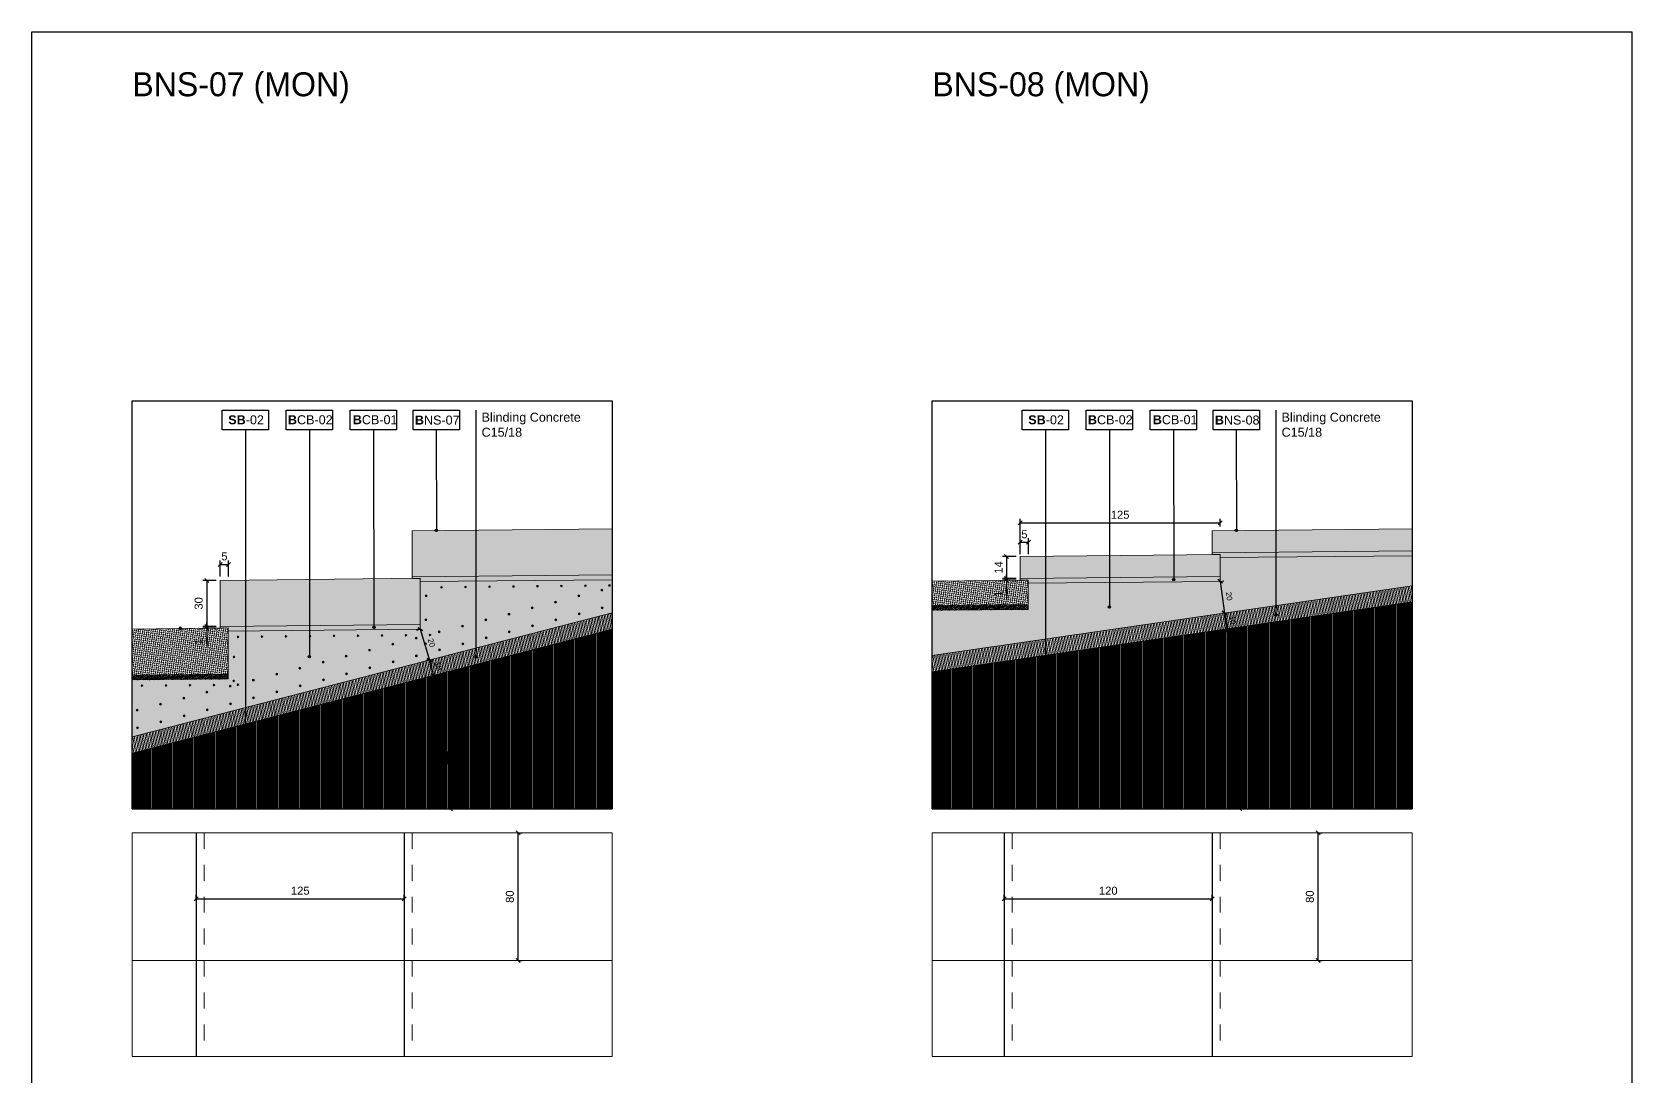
# Model space of a CAD drawing. Header units: metres. Extents: x -325 to 301, y -147 to 149.
# Drawn here: x 240.92 to 250.92, y 96.93 to 103.46 of the extents above; entities that cross this region are included whole.
import ezdxf

# ---------------------------------------------------------------- set-up
doc = ezdxf.new("R2010")
doc.units = ezdxf.units.M
doc.linetypes.add('HIDDEN', pattern=[0.375, 0.25, -0.125])
doc.layers.get('Defpoints').update_dxf_attribs({"lineweight": 13})
doc.layers.add('-aux', color=50, linetype='Continuous', plot=False)
doc.layers.add('02-L-AUX', color=2, linetype='Continuous', plot=False)
doc.layers.add('0-TX-1_25', color=7, linetype='Continuous', true_color=0x3f4f7f)
doc.layers.add('EIT_3 TR sorra', color=7, linetype='Continuous', true_color=0xd8ceb0)
for name, color, linetype, lineweight, true_color in [('02-L-Joints-Paviment_07_Natural Stone', 7, 'Continuous', 5, 0x998833), ('03-TR-Paviment_08_Natural Stone Bleachers', 7, 'Continuous', 5, 0xafad9d), ('3-TR tot_u', 7, 'Continuous', 5, 0x787878)]:
    doc.layers.add(name, color=color, linetype=linetype, lineweight=lineweight, true_color=true_color)
for name, color, linetype in [('02-L-Stair-Terraces', 6, 'Continuous'), ('A-KEYPLAN_HATCH', 7, 'Continuous'), ('A_TEXT_2', 7, 'Continuous'), ('EIT_0 Llegenda', 7, 'Continuous')]:
    doc.layers.add(name, color=color, linetype=linetype)
for name, color, linetype, lineweight in [('1-CM', 7, 'Continuous', 0), ('2-L-Projecció', 252, 'Continuous', 0), ('2-L-secció', 1, 'Continuous', 0), ('2-metall', 5, 'Continuous', 0), ('3-TR Formigó', 252, 'Continuous', 0), ('3-TR Seleccionat', 44, 'Continuous', 0)]:
    doc.layers.add(name, color=color, linetype=linetype, lineweight=lineweight)
doc.styles.get("Standard").update_dxf_attribs({"font": 'arial.ttf'})
doc.styles.add('x-llegenda materials$0$ENGRAVERS', font='TT0586M.TTF')
doc.dimstyles.new('ISO-25', dxfattribs={"dimtxt": 0.1, "dimasz": 0.1, "dimexe": 0.1, "dimexo": 0.1, "dimgap": 0.1, "dimtad": 1, "dimdec": 0, "dimlfac": 100, "dimzin": 9, "dimtxsty": 'Standard', "dimblk": 'OBLIQUE', "dimcen": 0.1, "dimadec": 0, "dimazin": 0, "dimtfac": 1, "dimtdec": 0, "dimtmove": 0, "dimatfit": 3, "dimldrblk": 'OBLIQUE', "dimfxl": 1, "dimarcsym": 0})

# ---------------------------------------------------------------- blocks, each defined once
blk = doc.blocks.new('hatch keyplan 2')
at = {"layer": 'A-KEYPLAN_HATCH'}
blk.add_lwpolyline([(0, 0.00548), (0.01287, 0.00548), (0.01287, 0), (0, 0)], close=True, dxfattribs=at)
blk = doc.blocks.new('hatch keyplan')
at = {"layer": 'A-KEYPLAN_HATCH'}
blk.add_blockref('hatch keyplan 2', (1.43058, 0.85215), dxfattribs=at)
blk = doc.blocks.new('SB-02')
at = {"layer": 'A-KEYPLAN_HATCH'}
blk.add_blockref('hatch keyplan', (-1.43058, -0.85215), dxfattribs=at)
at = {"layer": 'A_TEXT_2', "insert": (-0.0008, 0.00408), "char_height": 0.0025, "attachment_point": 1}
blk.add_mtext_dynamic_manual_height_columns('\\pi0.00249;{\\fArial|b1|i0|c0|p34;SB}-02', width=0.0145619, gutter_width=0.015, heights=[0], dxfattribs=at)
blk = doc.blocks.new('B-CB01')
at = {"layer": 'A-KEYPLAN_HATCH'}
blk.add_blockref('hatch keyplan', (-1.43058, -0.85215), dxfattribs=at)
at = {"layer": 'A_TEXT_2', "insert": (-0.0008, 0.00411), "char_height": 0.0025, "attachment_point": 1}
blk.add_mtext_dynamic_manual_height_columns('\\pi0.00152;{\\fArial|b1|i0|c0|p34;B}CB-01', width=0.0145619, gutter_width=0.015, heights=[0], dxfattribs=at)
blk = doc.blocks.new('B-CB02')
at = {"layer": 'A-KEYPLAN_HATCH'}
blk.add_blockref('hatch keyplan', (-1.43058, -0.85215), dxfattribs=at)
at = {"layer": 'A_TEXT_2', "insert": (-0.0008, 0.00409), "char_height": 0.0025, "attachment_point": 1}
blk.add_mtext_dynamic_manual_height_columns('\\pi0.00129;{\\fArial|b1|i0|c0|p34;B}CB-02', width=0.0145619, gutter_width=0.015, heights=[0], dxfattribs=at)
blk = doc.blocks.new('_Oblique')
at = {"color": 0, "lineweight": -2}
blk.add_line((-0.5, -0.5), (0.5, 0.5), dxfattribs=at)
blk = doc.blocks.new('*D879')
at = {"layer": '0-TX-1_25', "color": 0, "lineweight": -2, "transparency": 16777216}
for p, q in [((241.949, 98.038), (241.949, 98.063)), ((241.949, 98.038), (243.249, 98.038)), ((243.249, 98.038), (243.249, 98.063))]:
    blk.add_line(p, q, dxfattribs=at)
at = {"layer": 'Defpoints', "color": 0, "transparency": 16777216}
for p in [(241.949, 98.038), (243.249, 98.038), (243.249, 98.038)]:
    blk.add_point(p, dxfattribs=at)
at = {"layer": '0-TX-1_25', "color": 0, "lineweight": -2, "transparency": 16777216, "xscale": 0.025, "yscale": 0.025, "zscale": 0.025, "rotation": 180}
blk.add_blockref('_Oblique', (241.949, 98.038), dxfattribs=at)
at = {"layer": '0-TX-1_25', "color": 0, "lineweight": -2, "transparency": 16777216, "xscale": 0.025, "yscale": 0.025, "zscale": 0.025}
blk.add_blockref('_Oblique', (243.249, 98.038), dxfattribs=at)
at = {"layer": '0-TX-1_25', "color": 0, "transparency": 16777216, "insert": (242.599, 98.089), "char_height": 0.05, "attachment_point": 5}
blk.add_mtext('125', dxfattribs=at)
blk = doc.blocks.new('*D880')
at = {"layer": '0-TX-1_25', "color": 0, "lineweight": -2, "transparency": 16777216}
for p, q in [((243.96, 98.452), (243.985, 98.452)), ((243.96, 97.652), (243.96, 98.452)), ((243.96, 97.652), (243.985, 97.652))]:
    blk.add_line(p, q, dxfattribs=at)
at = {"layer": 'Defpoints', "color": 0, "transparency": 16777216}
for p in [(243.96, 98.452), (243.96, 98.452), (243.96, 97.652)]:
    blk.add_point(p, dxfattribs=at)
at = {"layer": '0-TX-1_25', "color": 0, "lineweight": -2, "transparency": 16777216, "xscale": 0.025, "yscale": 0.025, "zscale": 0.025}
for p, rotation in [((243.96, 98.452), 90), ((243.96, 97.652), 270)]:
    blk.add_blockref('_Oblique', p, dxfattribs=dict(at, rotation=rotation))
at = {"layer": '0-TX-1_25', "color": 0, "transparency": 16777216, "insert": (243.909, 98.052), "char_height": 0.05, "attachment_point": 5, "rotation": 90}
blk.add_mtext('80', dxfattribs=at)
blk = doc.blocks.new('*D891')
at = {"layer": '0-TX-1_25', "color": 0, "lineweight": -2, "transparency": 16777216}
for p, q in [((242.099, 100.054), (242.099, 100.154)), ((242.099, 100.129), (242.151, 100.129)), ((242.151, 100.054), (242.151, 100.154))]:
    blk.add_line(p, q, dxfattribs=at)
at = {"layer": 'Defpoints', "color": 0, "transparency": 16777216}
for p in [(242.151, 100.129), (242.099, 100.029), (242.151, 100.029)]:
    blk.add_point(p, dxfattribs=at)
at = {"layer": '0-TX-1_25', "color": 0, "lineweight": -2, "transparency": 16777216, "xscale": 0.025, "yscale": 0.025, "zscale": 0.025, "rotation": 180}
blk.add_blockref('_Oblique', (242.099, 100.129), dxfattribs=at)
at = {"layer": '0-TX-1_25', "color": 0, "lineweight": -2, "transparency": 16777216, "xscale": 0.025, "yscale": 0.025, "zscale": 0.025}
blk.add_blockref('_Oblique', (242.151, 100.129), dxfattribs=at)
at = {"layer": '0-TX-1_25', "color": 0, "transparency": 16777216, "insert": (242.125, 100.179), "char_height": 0.05, "attachment_point": 5}
blk.add_mtext('5', dxfattribs=at)
blk = doc.blocks.new('*D893')
at = {"layer": '0-TX-1_25', "color": 0, "lineweight": -2, "transparency": 16777216}
for p, q in [((242.074, 100.029), (241.989, 100.029)), ((242.014, 100.029), (242.014, 99.741)), ((242.074, 99.741), (241.989, 99.741))]:
    blk.add_line(p, q, dxfattribs=at)
at = {"layer": 'Defpoints', "color": 0, "transparency": 16777216}
for p in [(242.099, 100.029), (242.014, 99.741), (242.099, 99.741)]:
    blk.add_point(p, dxfattribs=at)
at = {"layer": '0-TX-1_25', "color": 0, "lineweight": -2, "transparency": 16777216, "xscale": 0.025, "yscale": 0.025, "zscale": 0.025}
for p, rotation in [((242.014, 100.029), 90), ((242.014, 99.741), 270)]:
    blk.add_blockref('_Oblique', p, dxfattribs=dict(at, rotation=rotation))
at = {"layer": '0-TX-1_25', "color": 0, "transparency": 16777216, "insert": (241.964, 99.885), "char_height": 0.05, "attachment_point": 5, "rotation": 90}
blk.add_mtext('30', dxfattribs=at)
blk = doc.blocks.new('*D894')
at = {"layer": '0-TX-1_25', "color": 0, "lineweight": -2, "transparency": 16777216}
for p, q in [((242.074, 99.741), (241.989, 99.741)), ((242.074, 99.731), (241.989, 99.731)), ((242.014, 99.741), (242.014, 99.766)), ((242.014, 99.741), (242.014, 99.731)), ((242.014, 99.731), (242.014, 99.613))]:
    blk.add_line(p, q, dxfattribs=at)
at = {"layer": 'Defpoints', "color": 0, "transparency": 16777216}
for p in [(242.014, 99.731), (242.099, 99.741), (242.099, 99.731)]:
    blk.add_point(p, dxfattribs=at)
at = {"layer": '0-TX-1_25', "color": 0, "lineweight": -2, "transparency": 16777216, "xscale": 0.025, "yscale": 0.025, "zscale": 0.025}
for p, rotation in [((242.014, 99.741), 270), ((242.014, 99.731), 90)]:
    blk.add_blockref('_Oblique', p, dxfattribs=dict(at, rotation=rotation))
at = {"layer": '0-TX-1_25', "color": 0, "transparency": 16777216, "insert": (241.964, 99.647), "char_height": 0.05, "attachment_point": 5, "rotation": 90}
blk.add_mtext('1', dxfattribs=at)
blk = doc.blocks.new('Rodó Metàlic 12 mm')
at = {"layer": '2-metall'}
h = blk.add_hatch(color=256, dxfattribs=at)
h.dxf.hatch_style = 1
edge = h.paths.add_edge_path()
edge.add_arc((0, 0), 0.006, 0, 360)
blk.add_circle((0, 0), 0.006, dxfattribs=at)
blk = doc.blocks.new('*U887')
at = {"layer": '2-metall', "rotation": 270}
blk.add_blockref('Rodó Metàlic 12 mm', (0.035, -0.006), dxfattribs=at)
blk = doc.blocks.new('*U888')
at = {"layer": '2-metall', "color": 0, "linetype": 'ByBlock', "lineweight": -2, "transparency": 16777216, "rotation": 165.5132022153734}
for p in [(274.677, 144.504), (274.822, 144.466), (274.968, 144.429), (275.113, 144.391), (275.258, 144.354), (275.403, 144.316), (275.548, 144.279), (275.694, 144.241), (275.839, 144.204), (275.984, 144.166), (276.129, 144.129), (276.275, 144.091), (276.42, 144.054), (276.565, 144.016), (276.71, 143.979), (276.856, 143.941), (277.001, 143.904), (277.146, 143.866), (277.291, 143.829), (277.436, 143.791), (277.582, 143.754)]:
    blk.add_blockref('*U887', p, dxfattribs=at)
blk = doc.blocks.new('*U889')
at = {"layer": '2-metall', "rotation": 270}
blk.add_blockref('Rodó Metàlic 12 mm', (0.03, 0.006), dxfattribs=at)
blk = doc.blocks.new('*U890')
at = {"layer": '2-metall', "color": 0, "linetype": 'ByBlock', "lineweight": -2, "transparency": 16777216, "rotation": 165.5078138091089}
for p in [(274.677, 144.628), (274.822, 144.591), (274.968, 144.553), (275.113, 144.516), (275.258, 144.478), (275.403, 144.441), (275.548, 144.403), (275.694, 144.366), (275.839, 144.328), (275.984, 144.29), (276.129, 144.253), (276.275, 144.215), (276.42, 144.178), (276.565, 144.14), (276.71, 144.103), (276.856, 144.065), (277.001, 144.028), (277.146, 143.99), (277.291, 143.953), (277.436, 143.915), (277.582, 143.878)]:
    blk.add_blockref('*U889', p, dxfattribs=at)
blk = doc.blocks.new('Rodó Metàlic 5mm')
at = {"layer": '2-metall'}
h = blk.add_hatch(color=256, dxfattribs=at)
h.dxf.hatch_style = 1
edge = h.paths.add_edge_path()
edge.add_arc((0, 0), 0.005, 0, 360)
blk.add_circle((0, 0), 0.005, dxfattribs=at)
blk = doc.blocks.new('*U881')
at = {"layer": '2-metall', "rotation": 0.3456669033697483}
blk.add_blockref('Rodó Metàlic 5mm', (0.017, -0.005), dxfattribs=at)
blk = doc.blocks.new('*U882')
at = {"layer": '2-metall', "color": 0, "linetype": 'ByBlock', "lineweight": -2, "transparency": 16777216, "rotation": 359.6543330966308}
for p in [(56.629, 51.888), (56.779, 51.887), (56.929, 51.886), (57.079, 51.885), (57.229, 51.885)]:
    blk.add_blockref('*U881', p, dxfattribs=at)
blk = doc.blocks.new('*U883')
at = {"layer": '2-metall', "rotation": 0.3456669033697483}
blk.add_blockref('Rodó Metàlic 5mm', (0.017, -0.005), dxfattribs=at)
blk = doc.blocks.new('*U884')
at = {"layer": '2-metall', "color": 0, "linetype": 'ByBlock', "lineweight": -2, "transparency": 16777216}
for p, rotation in [((56.629, 51.888), 359.6543330966308), ((56.779, 51.887), 359.6543330966308), ((56.929, 51.886), 359.6543330966308), ((57.079, 51.885), 359.6543330966308), ((57.229, 51.885), 359.6543330966308), ((57.379, 51.884), 359.6543330966308), ((57.529, 51.883), 359.6543330966308), ((57.679, 51.882), 359.6543330966308), ((57.829, 51.881), 359.6543330966308), ((57.876, 51.768), 270.7371850173474), ((57.878, 51.618), 270.7371850173474)]:
    blk.add_blockref('*U883', p, dxfattribs=dict(at, rotation=rotation))
blk = doc.blocks.new('*U885')
at = {"layer": '2-metall', "rotation": 0.3456669033697483}
blk.add_blockref('Rodó Metàlic 5mm', (0.017, -0.005), dxfattribs=at)
blk = doc.blocks.new('*U886')
at = {"layer": '2-metall', "color": 0, "linetype": 'ByBlock', "lineweight": -2, "transparency": 16777216}
for p, rotation in [((56.707, 51.888), 359.6543330966308), ((56.857, 51.887), 359.6543330966308), ((57.007, 51.886), 359.6543330966308), ((57.157, 51.885), 359.6543330966308), ((57.307, 51.884), 359.6543330966308), ((57.457, 51.883), 359.6543330966308), ((57.607, 51.882), 359.6543330966308), ((57.757, 51.881), 359.6543330966308), ((57.875, 51.84), 270.7371850173483), ((57.877, 51.69), 270.7371850173483), ((57.879, 51.54), 270.7371850173483)]:
    blk.add_blockref('*U885', p, dxfattribs=dict(at, rotation=rotation))
blk = doc.blocks.new('*D892')
at = {"layer": '0-TX-1_25', "color": 0, "lineweight": -2, "transparency": 16777216}
for p, q in [((243.349, 99.723), (243.325, 99.716)), ((243.349, 99.723), (243.406, 99.531)), ((243.406, 99.531), (243.382, 99.524))]:
    blk.add_line(p, q, dxfattribs=at)
at = {"layer": 'Defpoints', "color": 0, "transparency": 16777216}
for p in [(243.349, 99.723), (243.406, 99.531), (243.406, 99.531)]:
    blk.add_point(p, dxfattribs=at)
at = {"layer": '0-TX-1_25', "color": 0, "lineweight": -2, "transparency": 16777216, "xscale": 0.025, "yscale": 0.025, "zscale": 0.025}
for p, rotation in [((243.349, 99.723), 106.638373908484), ((243.406, 99.531), 286.638373908484)]:
    blk.add_blockref('_Oblique', p, dxfattribs=dict(at, rotation=rotation))
at = {"layer": '0-TX-1_25', "color": 0, "transparency": 16777216, "insert": (243.419, 99.639), "char_height": 0.035, "attachment_point": 5, "rotation": 286.6384}
blk.add_mtext('20', dxfattribs=at)
blk = doc.blocks.new('POINT')
at = {"layer": '0-TX-1_25'}
h = blk.add_hatch(dxfattribs=at)
h.set_pattern_fill('ANGLE', color=256)
h.set_pattern_definition([(0, (-83.747, -12.726), (0, 6.985), [5.08, -1.905]), (90, (-83.747, -12.726), (-6.985, 4e-16), [5.08, -1.905])])
edge = h.paths.add_edge_path()
edge.add_arc((0, 0), 0.0075, 0, 360)
h = blk.add_hatch(color=256, dxfattribs=at)
h.dxf.hatch_style = 1
edge = h.paths.add_edge_path()
edge.add_arc((0, 0), 0.0075, 0, 360)
blk.add_circle((0, 0), 0.0075, dxfattribs=at)
blk = doc.blocks.new('*D896')
at = {"layer": '0-TX-1_25', "color": 0, "lineweight": -2, "transparency": 16777216}
for p, q in [((246.999, 98.038), (246.999, 98.063)), ((246.999, 98.038), (248.299, 98.038)), ((248.299, 98.038), (248.299, 98.063))]:
    blk.add_line(p, q, dxfattribs=at)
at = {"layer": 'Defpoints', "color": 0, "transparency": 16777216}
for p in [(246.999, 98.038), (248.299, 98.038), (248.299, 98.038)]:
    blk.add_point(p, dxfattribs=at)
at = {"layer": '0-TX-1_25', "color": 0, "lineweight": -2, "transparency": 16777216, "xscale": 0.025, "yscale": 0.025, "zscale": 0.025, "rotation": 180}
blk.add_blockref('_Oblique', (246.999, 98.038), dxfattribs=at)
at = {"layer": '0-TX-1_25', "color": 0, "lineweight": -2, "transparency": 16777216, "xscale": 0.025, "yscale": 0.025, "zscale": 0.025}
blk.add_blockref('_Oblique', (248.299, 98.038), dxfattribs=at)
at = {"layer": '0-TX-1_25', "color": 0, "transparency": 16777216, "insert": (247.649, 98.089), "char_height": 0.05, "width": 0.05195, "attachment_point": 5}
blk.add_mtext('120', dxfattribs=at)
blk = doc.blocks.new('*D897')
at = {"layer": '0-TX-1_25', "color": 0, "lineweight": -2, "transparency": 16777216}
for p, q in [((248.96, 98.452), (248.985, 98.452)), ((248.96, 97.652), (248.96, 98.452)), ((248.96, 97.652), (248.985, 97.652))]:
    blk.add_line(p, q, dxfattribs=at)
at = {"layer": 'Defpoints', "color": 0, "transparency": 16777216}
for p in [(248.96, 98.452), (248.96, 98.452), (248.96, 97.652)]:
    blk.add_point(p, dxfattribs=at)
at = {"layer": '0-TX-1_25', "color": 0, "lineweight": -2, "transparency": 16777216, "xscale": 0.025, "yscale": 0.025, "zscale": 0.025}
for p, rotation in [((248.96, 98.452), 90), ((248.96, 97.652), 270)]:
    blk.add_blockref('_Oblique', p, dxfattribs=dict(at, rotation=rotation))
at = {"layer": '0-TX-1_25', "color": 0, "transparency": 16777216, "insert": (248.909, 98.052), "char_height": 0.05, "attachment_point": 5, "rotation": 90}
blk.add_mtext('80', dxfattribs=at)
blk = doc.blocks.new('*D895')
at = {"layer": '0-TX-1_25', "color": 0, "lineweight": -2, "transparency": 16777216}
for p, q in [((247.099, 100.192), (247.099, 100.292)), ((247.099, 100.267), (247.151, 100.267)), ((247.151, 100.192), (247.151, 100.292))]:
    blk.add_line(p, q, dxfattribs=at)
at = {"layer": 'Defpoints', "color": 0, "transparency": 16777216}
for p in [(247.151, 100.267), (247.099, 100.167), (247.151, 100.167)]:
    blk.add_point(p, dxfattribs=at)
at = {"layer": '0-TX-1_25', "color": 0, "lineweight": -2, "transparency": 16777216, "xscale": 0.025, "yscale": 0.025, "zscale": 0.025, "rotation": 180}
blk.add_blockref('_Oblique', (247.099, 100.267), dxfattribs=at)
at = {"layer": '0-TX-1_25', "color": 0, "lineweight": -2, "transparency": 16777216, "xscale": 0.025, "yscale": 0.025, "zscale": 0.025}
blk.add_blockref('_Oblique', (247.151, 100.267), dxfattribs=at)
at = {"layer": '0-TX-1_25', "color": 0, "transparency": 16777216, "insert": (247.125, 100.317), "char_height": 0.05, "attachment_point": 5}
blk.add_mtext('5', dxfattribs=at)
blk = doc.blocks.new('*D898')
at = {"layer": '0-TX-1_25', "color": 0, "lineweight": -2, "transparency": 16777216}
for p, q in [((247.073, 100.179), (246.988, 100.179)), ((247.013, 100.179), (247.013, 100.041)), ((247.073, 100.041), (246.988, 100.041))]:
    blk.add_line(p, q, dxfattribs=at)
at = {"layer": 'Defpoints', "color": 0, "transparency": 16777216}
for p in [(247.098, 100.179), (247.013, 100.041), (247.098, 100.041)]:
    blk.add_point(p, dxfattribs=at)
at = {"layer": '0-TX-1_25', "color": 0, "lineweight": -2, "transparency": 16777216, "xscale": 0.025, "yscale": 0.025, "zscale": 0.025}
for p, rotation in [((247.013, 100.179), 90), ((247.013, 100.041), 270)]:
    blk.add_blockref('_Oblique', p, dxfattribs=dict(at, rotation=rotation))
at = {"layer": '0-TX-1_25', "color": 0, "transparency": 16777216, "insert": (246.963, 100.11), "char_height": 0.05, "attachment_point": 5, "rotation": 90}
blk.add_mtext('14', dxfattribs=at)
blk = doc.blocks.new('*D899')
at = {"layer": '0-TX-1_25', "color": 0, "lineweight": -2, "transparency": 16777216}
for p, q in [((247.073, 100.041), (246.988, 100.041)), ((247.073, 100.031), (246.988, 100.031)), ((247.013, 100.041), (247.013, 100.066)), ((247.013, 100.041), (247.013, 100.031)), ((247.013, 100.031), (247.013, 99.912))]:
    blk.add_line(p, q, dxfattribs=at)
at = {"layer": 'Defpoints', "color": 0, "transparency": 16777216}
for p in [(247.013, 100.031), (247.098, 100.041), (247.098, 100.031)]:
    blk.add_point(p, dxfattribs=at)
at = {"layer": '0-TX-1_25', "color": 0, "lineweight": -2, "transparency": 16777216, "xscale": 0.025, "yscale": 0.025, "zscale": 0.025}
for p, rotation in [((247.013, 100.041), 270), ((247.013, 100.031), 90)]:
    blk.add_blockref('_Oblique', p, dxfattribs=dict(at, rotation=rotation))
at = {"layer": '0-TX-1_25', "color": 0, "transparency": 16777216, "insert": (246.963, 99.946), "char_height": 0.05, "attachment_point": 5, "rotation": 90}
blk.add_mtext('1', dxfattribs=at)
blk = doc.blocks.new('B08')
at = {"layer": 'A-KEYPLAN_HATCH'}
blk.add_blockref('hatch keyplan', (-1.42958, -0.85215), dxfattribs=at)
at = {"layer": 'A_TEXT_2', "insert": (0.0002, 0.00401), "char_height": 0.0025, "attachment_point": 1}
blk.add_mtext_dynamic_manual_height_columns('\\pi0.00127;{\\fArial|b1|i0|c0|p34;B}NS-08', width=0.0145619, gutter_width=0.015, heights=[0], dxfattribs=at)
blk = doc.blocks.new('B07')
at = {"layer": 'A-KEYPLAN_HATCH'}
blk.add_blockref('hatch keyplan', (-1.42958, -0.85215), dxfattribs=at)
at = {"layer": 'A_TEXT_2', "insert": (0.0002, 0.00401), "char_height": 0.0025, "attachment_point": 1}
blk.add_mtext_dynamic_manual_height_columns('\\pi0.00128;{\\fArial|b1|i0|c0|p34;B}NS-07', width=0.0145619, gutter_width=0.015, heights=[0], dxfattribs=at)
blk = doc.blocks.new('*D900')
at = {"layer": '0-TX-1_25', "color": 0, "lineweight": -2, "transparency": 16777216}
for p, q in [((247.098, 100.288), (247.098, 100.413)), ((248.348, 100.365), (248.348, 100.413)), ((247.098, 100.388), (248.348, 100.388))]:
    blk.add_line(p, q, dxfattribs=at)
at = {"layer": 'Defpoints', "color": 0, "transparency": 16777216}
for p in [(248.348, 100.388), (248.348, 100.34), (247.098, 100.179)]:
    blk.add_point(p, dxfattribs=at)
at = {"layer": '0-TX-1_25', "color": 0, "lineweight": -2, "transparency": 16777216, "xscale": 0.025, "yscale": 0.025, "zscale": 0.025, "rotation": 180}
blk.add_blockref('_Oblique', (247.098, 100.388), dxfattribs=at)
at = {"layer": '0-TX-1_25', "color": 0, "lineweight": -2, "transparency": 16777216, "xscale": 0.025, "yscale": 0.025, "zscale": 0.025}
blk.add_blockref('_Oblique', (248.348, 100.388), dxfattribs=at)
at = {"layer": '0-TX-1_25', "color": 0, "transparency": 16777216, "insert": (247.723, 100.439), "char_height": 0.05, "attachment_point": 5}
blk.add_mtext('125', dxfattribs=at)
blk = doc.blocks.new('*D2790')
at = {"layer": '0-TX-1_25', "color": 0, "lineweight": -2, "transparency": 16777216}
for p, q in [((243.407, 99.531), (243.431, 99.537)), ((243.407, 99.531), (243.432, 99.434)), ((243.432, 99.434), (243.456, 99.441))]:
    blk.add_line(p, q, dxfattribs=at)
at = {"layer": 'Defpoints', "color": 0, "transparency": 16777216}
for p in [(243.407, 99.531), (243.432, 99.434), (243.432, 99.434)]:
    blk.add_point(p, dxfattribs=at)
at = {"layer": '0-TX-1_25', "color": 0, "lineweight": -2, "transparency": 16777216, "xscale": 0.025, "yscale": 0.025, "zscale": 0.025}
for p, rotation in [((243.407, 99.531), 104.4867977846239), ((243.432, 99.434), 284.4867977846239)]:
    blk.add_blockref('_Oblique', p, dxfattribs=dict(at, rotation=rotation))
at = {"layer": '0-TX-1_25', "color": 0, "transparency": 16777216, "insert": (243.461, 99.493), "char_height": 0.035, "attachment_point": 5, "rotation": 284.4868}
blk.add_mtext('10', dxfattribs=at)
blk = doc.blocks.new('*D2791')
at = {"layer": '0-TX-1_25', "color": 0, "lineweight": -2, "transparency": 16777216}
blk.add_arc((240.209, 98.602), 3.329, 360, 14.4868, dxfattribs=at)
at = {"layer": 'Defpoints', "color": 0, "transparency": 16777216}
for p in [(244.549, 99.723), (241.549, 98.948), (243.526, 98.882), (241.549, 98.602), (244.549, 98.602)]:
    blk.add_point(p, dxfattribs=at)
at = {"layer": '0-TX-1_25', "color": 0, "lineweight": -2, "transparency": 16777216, "xscale": 0.025, "yscale": 0.025, "zscale": 0.025}
for p, rotation in [((243.432, 99.434), 104.4867977846269), ((243.538, 98.602), 269.9999999999996)]:
    blk.add_blockref('_Oblique', p, dxfattribs=dict(at, rotation=rotation))
at = {"layer": '0-TX-1_25', "color": 0, "transparency": 16777216, "insert": (243.553, 99.027), "char_height": 0.035, "attachment_point": 5, "rotation": 277.2434}
blk.add_mtext('14°', dxfattribs=at)
blk = doc.blocks.new('*D2792')
at = {"layer": '0-TX-1_25', "color": 0, "lineweight": -2, "transparency": 16777216}
for p, q in [((248.348, 100.023), (248.372, 100.026)), ((248.348, 100.023), (248.376, 99.825)), ((248.376, 99.825), (248.401, 99.828))]:
    blk.add_line(p, q, dxfattribs=at)
at = {"layer": 'Defpoints', "color": 0, "transparency": 16777216}
for p in [(248.348, 100.023), (248.376, 99.825), (248.376, 99.825)]:
    blk.add_point(p, dxfattribs=at)
at = {"layer": '0-TX-1_25', "color": 0, "lineweight": -2, "transparency": 16777216, "xscale": 0.025, "yscale": 0.025, "zscale": 0.025}
for p, rotation in [((248.348, 100.023), 98.28232321965916), ((248.376, 99.825), 278.2823232196591)]:
    blk.add_blockref('_Oblique', p, dxfattribs=dict(at, rotation=rotation))
at = {"layer": '0-TX-1_25', "color": 0, "transparency": 16777216, "insert": (248.404, 99.93), "char_height": 0.035, "attachment_point": 5, "rotation": 278.2823}
blk.add_mtext('20', dxfattribs=at)
blk = doc.blocks.new('*D2793')
at = {"layer": '0-TX-1_25', "color": 0, "lineweight": -2, "transparency": 16777216}
for p, q in [((248.376, 99.825), (248.401, 99.828)), ((248.376, 99.825), (248.391, 99.726)), ((248.391, 99.726), (248.416, 99.729))]:
    blk.add_line(p, q, dxfattribs=at)
at = {"layer": 'Defpoints', "color": 0, "transparency": 16777216}
for p in [(248.376, 99.825), (248.391, 99.726), (248.391, 99.726)]:
    blk.add_point(p, dxfattribs=at)
at = {"layer": '0-TX-1_25', "color": 0, "lineweight": -2, "transparency": 16777216, "xscale": 0.025, "yscale": 0.025, "zscale": 0.025}
for p, rotation in [((248.376, 99.825), 98.28232321966601), ((248.391, 99.726), 278.282323219666)]:
    blk.add_blockref('_Oblique', p, dxfattribs=dict(at, rotation=rotation))
at = {"layer": '0-TX-1_25', "color": 0, "transparency": 16777216, "insert": (248.426, 99.781), "char_height": 0.035, "attachment_point": 5, "rotation": 278.2823}
blk.add_mtext('10', dxfattribs=at)
blk = doc.blocks.new('*D2794')
at = {"layer": '0-TX-1_25', "color": 0, "lineweight": -2, "transparency": 16777216}
blk.add_arc((240.669, 98.602), 7.803, 0, 8.2823, dxfattribs=at)
at = {"layer": 'Defpoints', "color": 0, "transparency": 16777216}
for p in [(249.549, 99.894), (246.549, 99.458), (248.463, 98.977), (246.549, 98.602), (249.549, 98.602)]:
    blk.add_point(p, dxfattribs=at)
at = {"layer": '0-TX-1_25', "color": 0, "lineweight": -2, "transparency": 16777216, "xscale": 0.025, "yscale": 0.025, "zscale": 0.025}
for p, rotation in [((248.391, 99.726), 98.28232321966122), ((248.472, 98.602), 270)]:
    blk.add_blockref('_Oblique', p, dxfattribs=dict(at, rotation=rotation))
at = {"layer": '0-TX-1_25', "color": 0, "transparency": 16777216, "insert": (248.495, 99.168), "char_height": 0.035, "attachment_point": 5, "rotation": 274.1412}
blk.add_mtext('8°', dxfattribs=at)

msp = doc.modelspace()

# ---------------------------------------------------------------- hatches: boundary and pattern name
at = {"layer": '03-TR-Paviment_08_Natural Stone Bleachers'}
h = msp.add_hatch(dxfattribs=at)
h.set_pattern_fill('DASH', color=256, scale=0.002611, angle=232.4264, style=0, double=1)
h.set_pattern_definition([(232.4264096, (85.897913, -23.236279), (0.00151523477, -0.01162470696), [0.0082894435, -0.0082894435])])
h.paths.add_polyline_path([(244.549, 100.352), (244.549, 100.063), (243.299, 100.051), (243.299, 100.339)])
h = msp.add_hatch(dxfattribs=at)
h.set_pattern_fill('DASH', color=256, scale=0.002611, angle=232.4264, style=0, double=1)
h.set_pattern_definition([(232.4264096, (90.897913, -23.236279), (0.00151523477, -0.01162470696), [0.0082894435, -0.0082894435])])
h.paths.add_polyline_path([(249.549, 100.352), (249.549, 100.213), (248.299, 100.201), (248.299, 100.339)])
h = msp.add_hatch(dxfattribs=at)
h.set_pattern_fill('DASH', color=256, scale=0.002611, angle=232.4264, style=0, double=1)
h.set_pattern_definition([(232.4264096, (92.096506, -23.39658), (0.00151523477, -0.01162470696), [0.0082894435, -0.0082894435])])
h.paths.add_polyline_path([(248.348, 100.191), (248.348, 100.053), (247.098, 100.041), (247.098, 100.179)])
h = msp.add_hatch(dxfattribs=at)
h.set_pattern_fill('DASH', color=256, scale=0.002611, angle=232.4264, style=0, double=1)
h.set_pattern_definition([(232.4264096, (87.097909, -23.54632), (0.00151523477, -0.01162470696), [0.0082894435, -0.0082894435])])
h.paths.add_polyline_path([(243.349, 100.042), (243.349, 99.753), (242.099, 99.741), (242.099, 100.029)])
h = msp.add_hatch(dxfattribs=at)
h.set_pattern_fill('DASH', color=256, scale=0.002611, angle=232.4264, style=0, double=1)
h.set_pattern_definition([(232.4264096, (93.2965035, -23.5568676), (0.00151523477, -0.01162470696), [0.0082894435, -0.0082894435])])
h.paths.add_polyline_path([(246.548, 100.025), (246.548, 99.872), (247.148, 99.878), (247.148, 100.031)])
h = msp.add_hatch(dxfattribs=at)
h.set_pattern_fill('DASH', color=256, scale=0.002611, angle=232.4264, style=0, double=1)
h.set_pattern_definition([(232.4264096, (88.297905, -23.856361), (0.00151523477, -0.01162470696), [0.0082894435, -0.0082894435])])
h.paths.add_polyline_path([(241.549, 99.725), (241.549, 99.437), (242.149, 99.443), (242.149, 99.732)])
at = {"layer": '3-TR Formigó'}
h = msp.add_hatch(dxfattribs=at)
h.set_pattern_fill('ANSI31', color=256, scale=0.003, angle=234.1752)
h.set_pattern_definition([(279.175244, (37.340162, 55.866395), (0.00940313004, 0.0015188056), [])])
h.paths.add_polyline_path([(249.549, 99.894), (249.549, 99.995), (246.549, 99.561), (246.549, 99.458)])
h = msp.add_hatch(dxfattribs=at)
h.set_pattern_fill('ANSI31', color=256, scale=0.003, angle=234.1752)
h.set_pattern_definition([(279.175244, (32.340162, 55.356712), (0.00940313004, 0.0015188056), [])])
h.paths.add_polyline_path([(244.549, 99.723), (244.549, 99.826), (241.549, 99.051), (241.549, 98.948)])
at = {"layer": '3-TR Seleccionat'}
h = msp.add_hatch(dxfattribs=at)
h.set_pattern_fill('ANSI31', color=256, scale=0.002, angle=45)
h.set_pattern_definition([(90, (-9.5396014, -42.4403815), (-0.00635, 0), [])])
h.paths.add_polyline_path([(249.549, 99.894), (246.549, 99.458), (246.549, 98.602), (249.549, 98.602)])
h = msp.add_hatch(dxfattribs=at)
h.set_pattern_fill('ANSI31', color=256, scale=0.002, angle=45)
h.set_pattern_definition([(90, (-14.5396014, -42.4403815), (-0.00635, 0), [])])
h.paths.add_polyline_path([(244.549, 99.723), (241.549, 98.948), (241.549, 98.602), (244.549, 98.602)])
at = {"layer": '3-TR tot_u'}
h = msp.add_hatch(dxfattribs=at)
h.set_pattern_fill('AR-CONC', color=256, scale=0.00025, angle=90.2657)
h.set_pattern_definition([(75.8232515, (-484.223863, 190.750446), (0.0427337736, 0.0162528873), [0.0047625, -0.0523875]), (20.8232515, (-484.223863, 190.750446), (-0.0287369414, 0.039156599), [0.00381, -0.041910146]), (126.274696, (-484.2203, 190.7518), (0.013996833, 0.0554094846), [0.0040475022, -0.0445225611]), (72.0074515, (-484.229395, 190.76188), (0.0655807845, 0.0200592483), [0.00714375, -0.07858125]), (122.458809, (-484.22393, 190.76355), (0.0264798784, 0.0815327644), [0.006071256, -0.066783902]), (17.007403, (-484.229395, 190.76188), (0.0264798784, 0.0815327644), [0.005714992, -0.062864933]), (46.8232515, (-484.222296, 190.761786), (0.0452552119, -0.0065026301), [0.0047625, -0.0523875]), (351.8232515, (-484.222296, 190.761786), (-0.0061502535, 0.04817902), [0.00381, -0.04191]), (97.2746965, (-484.218525, 190.761244), (0.0391049582, 0.0416763902), [0.0040475022, -0.0445224844]), (63.3232515, (-484.223863, 190.750446), (-0.00851292277, 0.01936423314), [0, -0.041402, 0, -0.042545, 0, -0.04206875]), (33.3232515, (-484.223863, 190.750446), (0.0041272223, 0.02982078915), [0, -0.024257, 0, -0.0404495, 0, -0.01603375]), (353.3232515, (-484.23661, 190.744278), (0.031136555, 0.0134765238), [0, -0.015875, 0, -0.04953, 0, -0.0657225]), (343.3232515, (-484.242325, 190.741512), (0.030565405, 0.0218529991), [0, -0.0206375, 0, -0.032893, 0, -0.0466725])])
h.paths.add_polyline_path([(246.549, 99.842), (246.549, 99.559), (249.549, 99.995), (249.548, 100.183), (248.349, 100.171), (248.348, 100.023), (247.148, 100.011), (247.148, 99.848)])
h = msp.add_hatch(dxfattribs=at)
h.set_pattern_fill('AR-CONC', color=256, scale=0.00025, angle=90.2657)
h.set_pattern_definition([(75.8232515, (-489.223863, 190.750446), (0.0427337736, 0.0162528873), [0.0047625, -0.0523875]), (20.8232515, (-489.223863, 190.750446), (-0.0287369414, 0.039156599), [0.00381, -0.041910146]), (126.274696, (-489.2203, 190.7518), (0.013996833, 0.0554094846), [0.0040475022, -0.0445225611]), (72.0074515, (-489.229395, 190.76188), (0.0655807845, 0.0200592483), [0.00714375, -0.07858125]), (122.458809, (-489.22393, 190.76355), (0.0264798784, 0.0815327644), [0.006071256, -0.066783902]), (17.007403, (-489.229395, 190.76188), (0.0264798784, 0.0815327644), [0.005714992, -0.062864933]), (46.8232515, (-489.222296, 190.761786), (0.0452552119, -0.0065026301), [0.0047625, -0.0523875]), (351.8232515, (-489.222296, 190.761786), (-0.0061502535, 0.04817902), [0.00381, -0.04191]), (97.2746965, (-489.218525, 190.761244), (0.0391049582, 0.0416763902), [0.0040475022, -0.0445224844]), (63.3232515, (-489.223863, 190.750446), (-0.00851292277, 0.01936423314), [0, -0.041402, 0, -0.042545, 0, -0.04206875]), (33.3232515, (-489.223863, 190.750446), (0.0041272223, 0.02982078915), [0, -0.024257, 0, -0.0404495, 0, -0.01603375]), (353.3232515, (-489.23661, 190.744278), (0.031136555, 0.0134765238), [0, -0.015875, 0, -0.04953, 0, -0.0657225]), (343.3232515, (-489.242325, 190.741512), (0.030565405, 0.0218529991), [0, -0.0206375, 0, -0.032893, 0, -0.0466725])])
h.paths.add_polyline_path([(241.549, 99.427), (241.549, 99.051), (244.549, 99.826), (244.549, 100.033), (243.349, 100.021), (243.349, 99.743), (242.149, 99.731), (242.149, 99.433)])
at = {"layer": 'EIT_3 TR sorra'}
h = msp.add_hatch(dxfattribs=at)
h.set_pattern_fill('ANSI36', color=256, scale=0.002552, angle=-1.141, style=0, double=1)
h.set_pattern_definition([(43.85896, (241.25744, 104.254072), (0.004609074, 0.015664162), [0.020252618, -0.004050524, 0, -0.004050524])])
h.paths.add_polyline_path([(249.549, 100.213), (249.549, 100.183), (248.349, 100.171), (248.349, 100.191), (248.299, 100.191), (248.299, 100.201)])
h = msp.add_hatch(dxfattribs=at)
h.set_pattern_fill('ANSI36', color=256, scale=0.002552, angle=-1.141, style=0, double=1)
h.set_pattern_definition([(43.85896, (236.257516, 104.1040714), (0.004609074, 0.015664162), [0.020252618, -0.004050524, 0, -0.004050524])])
h.paths.add_polyline_path([(244.549, 100.063), (244.549, 100.033), (243.349, 100.021), (243.349, 100.041), (243.299, 100.041), (243.299, 100.051)])
h = msp.add_hatch(dxfattribs=at)
h.set_pattern_fill('ANSI36', color=256, scale=0.002552, angle=-1.141, style=0, double=1)
h.set_pattern_definition([(43.85896, (242.456033, 104.093771), (0.004609074, 0.015664162), [0.020252618, -0.004050524, 0, -0.004050524])])
h.paths.add_polyline_path([(248.348, 100.053), (248.348, 100.023), (247.148, 100.011), (247.148, 100.031), (247.098, 100.031), (247.098, 100.041)])
h = msp.add_hatch(dxfattribs=at)
h.set_pattern_fill('ANSI36', color=256, scale=0.002552, angle=-1.141, style=0, double=1)
h.set_pattern_definition([(43.85896, (243.657516, 103.919101), (0.004609074, 0.015664162), [0.020252618, -0.004050524, 0, -0.004050524])])
h.paths.add_polyline_path([(246.549, 99.872), (246.549, 99.842), (247.148, 99.848), (247.148, 99.878)])
h = msp.add_hatch(dxfattribs=at)
h.set_pattern_fill('ANSI36', color=256, scale=0.002552, angle=-1.141, style=0, double=1)
h.set_pattern_definition([(43.85896, (237.457513, 103.794278), (0.004609074, 0.015664162), [0.020252618, -0.004050524, 0, -0.004050524])])
h.paths.add_polyline_path([(243.349, 99.753), (243.349, 99.723), (242.149, 99.711), (242.149, 99.732), (242.099, 99.731), (242.099, 99.741)])
h = msp.add_hatch(dxfattribs=at)
h.set_pattern_fill('ANSI36', color=256, scale=0.002552, angle=-1.141, style=0, double=1)
h.set_pattern_definition([(43.85896, (238.657516, 103.483991), (0.004609074, 0.015664162), [0.020252618, -0.004050524, 0, -0.004050524])])
h.paths.add_polyline_path([(241.549, 99.437), (241.549, 99.407), (242.149, 99.413), (242.149, 99.443)])

# ---------------------------------------------------------------- linework, layer by layer
at = {"layer": '-aux'}
msp.add_lwpolyline([(240.922, 103.457), (250.922, 103.457), (250.922, 93.457), (240.922, 93.457)], close=True, dxfattribs=at)
for points in [[(241.549, 98.602), (241.549, 101.152), (244.549, 101.152), (244.549, 98.602)], [(246.549, 98.602), (246.549, 101.152), (249.549, 101.152), (249.549, 98.602)]]:
    msp.add_lwpolyline(points, dxfattribs=at)
at = {"layer": '0-TX-1_25'}
for points in [[(243.698, 99.551), (243.698, 101.093)], [(248.698, 99.812), (248.698, 101.093)], [(242.256, 100.969), (242.256, 99.076)], [(242.656, 100.969), (242.656, 99.553)], [(243.056, 100.969), (243.059, 99.735)], [(243.449, 100.969), (243.45, 100.341)], [(247.256, 100.969), (247.256, 99.407)], [(247.656, 100.969), (247.656, 99.862)], [(248.056, 100.969), (248.058, 100.034)], [(248.449, 100.969), (248.45, 100.341)]]:
    msp.add_lwpolyline(points, dxfattribs=at)
at = {"layer": '02-L-AUX'}
for points in [[(241.549, 98.602), (244.549, 98.602)], [(246.549, 98.602), (249.549, 98.602)]]:
    msp.add_lwpolyline(points, dxfattribs=at)
at = {"layer": '02-L-Joints-Paviment_07_Natural Stone'}
for points in [[(241.549, 97.652), (244.549, 97.652)], [(246.549, 97.652), (249.549, 97.652)]]:
    msp.add_lwpolyline(points, dxfattribs=at)
at = {"layer": '02-L-Stair-Terraces'}
for points in [[(241.949, 98.452), (241.949, 97.052)], [(243.249, 98.452), (243.249, 97.052)], [(246.999, 98.452), (246.999, 97.052)], [(248.299, 98.452), (248.299, 97.052)]]:
    msp.add_lwpolyline(points, dxfattribs=at)
at = {"layer": '1-CM'}
for p, q in [((248.299, 100.201), (249.549, 100.213)), ((243.299, 100.051), (244.549, 100.063))]:
    msp.add_line(p, q, dxfattribs=at)
for points in [[(244.549, 100.352), (244.549, 100.063), (243.299, 100.051), (243.299, 100.339)], [(249.549, 100.352), (249.549, 100.213), (248.299, 100.201), (248.299, 100.339)], [(249.549, 100.213), (249.549, 100.183), (248.349, 100.171), (248.349, 100.191), (248.299, 100.191), (248.299, 100.201)], [(248.348, 100.191), (248.348, 100.053), (247.098, 100.041), (247.098, 100.179)], [(243.349, 100.042), (243.349, 99.753), (242.099, 99.741), (242.099, 100.029)], [(244.549, 100.063), (244.549, 100.033), (243.349, 100.021), (243.349, 100.041), (243.299, 100.041), (243.299, 100.051)], [(248.348, 100.053), (248.348, 100.023), (247.148, 100.011), (247.148, 100.031), (247.098, 100.031), (247.098, 100.041)], [(243.349, 99.753), (243.349, 99.723), (242.149, 99.711), (242.149, 99.732), (242.099, 99.731), (242.099, 99.741)]]:
    msp.add_lwpolyline(points, close=True, dxfattribs=at)
for points in [[(246.548, 100.025), (247.148, 100.031), (247.148, 99.878), (246.548, 99.872)], [(246.549, 99.559), (249.549, 99.995)], [(241.549, 99.051), (244.549, 99.826)], [(246.549, 99.458), (249.549, 99.894)], [(246.549, 99.872), (247.148, 99.878), (247.148, 99.848), (246.549, 99.842)], [(241.549, 99.725), (242.149, 99.732), (242.149, 99.443), (241.549, 99.437)], [(241.549, 98.948), (244.549, 99.723)], [(241.549, 99.437), (242.149, 99.443), (242.149, 99.413), (241.549, 99.407)]]:
    msp.add_lwpolyline(points, dxfattribs=at)
at = {"layer": '2-L-Projecció', "linetype": 'HIDDEN', "ltscale": 0.25}
for points in [[(241.999, 98.452), (241.999, 97.052)], [(243.299, 98.452), (243.299, 97.052)], [(247.049, 98.452), (247.049, 97.052)], [(248.349, 98.452), (248.349, 97.052)]]:
    msp.add_lwpolyline(points, dxfattribs=at)
at = {"layer": '2-L-secció'}
for p, q in [((244.549, 100.352), (244.549, 98.602)), ((249.549, 100.352), (249.549, 98.602)), ((246.549, 100.025), (246.549, 98.602)), ((241.549, 99.725), (241.549, 98.602))]:
    msp.add_line(p, q, dxfattribs=at)
for points in [[(241.549, 98.452), (244.549, 98.452), (244.549, 97.052), (241.549, 97.052)], [(246.549, 98.452), (249.549, 98.452), (249.549, 97.052), (246.549, 97.052)]]:
    msp.add_lwpolyline(points, close=True, dxfattribs=at)

# ---------------------------------------------------------------- block references
at = {"layer": '0-TX-1_25', "xscale": 22.5, "yscale": 22.5, "zscale": 22.5}
for name, p in [('SB-02', (242.111, 100.969)), ('B-CB02', (242.511, 100.969)), ('B-CB01', (242.911, 100.969)), ('SB-02', (247.111, 100.969)), ('B-CB02', (247.511, 100.969)), ('B-CB01', (247.911, 100.969))]:
    msp.add_blockref(name, p, dxfattribs=at)
at = {"layer": '0-TX-1_25'}
for p in [(243.449, 100.341), (248.45, 100.341), (248.058, 100.034), (247.656, 99.862), (248.698, 99.812), (243.059, 99.735), (242.656, 99.553), (243.698, 99.551), (247.256, 99.407), (242.256, 99.076)]:
    msp.add_blockref('POINT', p, dxfattribs=at)
at = {"layer": '0-TX-1_25', "xscale": -1}
msp.add_blockref('POINT', (241.85, 99.729), dxfattribs=at)
at = {"layer": '2-metall', "xscale": -1, "rotation": 0.2264742468475145}
for name, p in [('*U886', (301.46, 48.339)), ('*U884', (300.26, 48.029)), ('*U882', (299.06, 47.718))]:
    msp.add_blockref(name, p, dxfattribs=at)
at = {"layer": '2-metall', "xscale": -1}
for name in ['*U890', '*U888']:
    msp.add_blockref(name, (519.131, -44.661), dxfattribs=at)
at = {"layer": 'A-KEYPLAN_HATCH', "xscale": 22.49999999999972, "yscale": 22.49999999999972, "zscale": 22.49999999999972}
for name, p in [('B07', (243.282, 100.969)), ('B08', (248.282, 100.969))]:
    msp.add_blockref(name, p, dxfattribs=at)

# ---------------------------------------------------------------- texts
at = {"layer": '0-TX-1_25', "char_height": 0.05625, "attachment_point": 1}
for insert in [(243.732, 101.077), (248.732, 101.077)]:
    msp.add_mtext_dynamic_manual_height_columns('Blinding Concrete\\PC15/18', width=0.64734, gutter_width=12.5, heights=[0], dxfattribs=dict(at, insert=insert))
at = {"layer": 'EIT_0 Llegenda', "char_height": 0.15, "width": 19.2101, "attachment_point": 1, "style": 'x-llegenda materials$0$ENGRAVERS'}
for s, insert in [('BNS-07 (MON)', (241.549, 103.205)), ('BNS-08 (MON)', (246.549, 103.205))]:
    msp.add_mtext(s, dxfattribs=dict(at, insert=insert))

# ---------------------------------------------------------------- dimensions: what is measured, and where the dimension line sits
at = {"layer": '0-TX-1_25'}
dim = msp.add_linear_dim(base=(248.348, 100.388), p1=(247.098, 100.179), p2=(248.348, 100.34), dimstyle='ISO-25', override={"dimtxt": 0.05, "dimasz": 0.025, "dimexe": 0.025, "dimexo": 0.025, "dimgap": 0.025, "dimblk1": 'Oblique', "dimblk2": 'Oblique', "dimsah": 1, "dimfxl": 0.1, "dimfxlon": 1, "dimarcsym": 1}, dxfattribs=at)
dim.commit()
dim.dimension.update_dxf_attribs({"geometry": '*D900', "text_midpoint": (247.723, 100.439)})
for base, p1, p2, angle, picture, middle in [((247.151, 100.267), (247.099, 100.167), (247.151, 100.167), 180, '*D895', (247.125, 100.267)), ((242.151, 100.129), (242.099, 100.029), (242.151, 100.029), 180, '*D891', (242.125, 100.129)), ((247.013, 100.031), (247.098, 100.041), (247.098, 100.031), 90, '*D899', (247.013, 99.946)), ((242.014, 99.731), (242.099, 99.741), (242.099, 99.731), 90, '*D894', (242.014, 99.647))]:
    dim = msp.add_linear_dim(base=base, p1=p1, p2=p2, angle=angle, dimstyle='ISO-25', override={"dimtxt": 0.05, "dimasz": 0.025, "dimexe": 0.025, "dimexo": 0.025, "dimgap": 0.025, "dimblk1": 'Oblique', "dimblk2": 'Oblique', "dimsah": 1, "dimfxl": 0.1, "dimfxlon": 1, "dimarcsym": 1}, dxfattribs=at)
    dim.commit()
    dim.dimension.update_dxf_attribs({"geometry": picture, "text_midpoint": middle, "dimtype": 160})
for base, p1, p2, text, picture, middle in [((247.013, 100.041), (247.098, 100.179), (247.098, 100.041), '14', '*D898', (246.963, 100.11)), ((242.014, 99.741), (242.099, 100.029), (242.099, 99.741), '30', '*D893', (241.964, 99.885))]:
    dim = msp.add_linear_dim(base=base, p1=p1, p2=p2, angle=90, text=text, dimstyle='ISO-25', override={"dimtxt": 0.05, "dimasz": 0.025, "dimexe": 0.025, "dimexo": 0.025, "dimgap": 0.025, "dimblk1": 'Oblique', "dimblk2": 'Oblique', "dimsah": 1, "dimfxl": 0.1, "dimfxlon": 1, "dimarcsym": 1}, dxfattribs=at)
    dim.commit()
    dim.dimension.update_dxf_attribs({"geometry": picture, "text_midpoint": middle})
for p1, p2, picture, middle in [((248.348, 100.023), (248.376, 99.825), '*D2792', (248.404, 99.93)), ((248.376, 99.825), (248.391, 99.726), '*D2793', (248.426, 99.781)), ((243.349, 99.723), (243.406, 99.531), '*D892', (243.419, 99.639)), ((243.407, 99.531), (243.432, 99.434), '*D2790', (243.461, 99.493))]:
    dim = msp.add_aligned_dim(p1=p1, p2=p2, distance=0, dimstyle='ISO-25', override={"dimtxt": 0.035, "dimasz": 0.025, "dimexe": 0.025, "dimexo": 0.025, "dimgap": 0.025, "dimblk1": 'Oblique', "dimblk2": 'Oblique', "dimsah": 1, "dimfxl": 0.1, "dimfxlon": 1, "dimarcsym": 1}, dxfattribs=at)
    dim.commit()
    dim.dimension.update_dxf_attribs({"geometry": picture, "text_midpoint": middle})
for base, line1, line2, picture, middle in [((248.463, 98.977), ((246.549, 98.602), (249.549, 98.602)), ((246.549, 99.458), (249.549, 99.894)), '*D2794', (248.495, 99.168)), ((243.526, 98.882), ((241.549, 98.602), (244.549, 98.602)), ((241.549, 98.948), (244.549, 99.723)), '*D2791', (243.553, 99.027))]:
    dim = msp.add_angular_dim_2l(base=base, line1=line1, line2=line2, dimstyle='ISO-25', override={"dimtxt": 0.035, "dimasz": 0.025, "dimexe": 0.025, "dimexo": 0.025, "dimgap": 0.025, "dimblk1": 'Oblique', "dimblk2": 'Oblique', "dimsah": 1, "dimfxl": 0.1, "dimfxlon": 1, "dimarcsym": 1}, dxfattribs=at)
    dim.commit()
    dim.dimension.update_dxf_attribs({"geometry": picture, "text_midpoint": middle})
for base, p1, p2, picture, middle in [((243.96, 98.452), (243.96, 97.652), (243.96, 98.452), '*D880', (243.909, 98.052)), ((248.96, 98.452), (248.96, 97.652), (248.96, 98.452), '*D897', (248.909, 98.052))]:
    dim = msp.add_linear_dim(base=base, p1=p1, p2=p2, angle=90, dimstyle='ISO-25', override={"dimtxt": 0.05, "dimasz": 0.025, "dimexe": 0.025, "dimexo": 0.025, "dimgap": 0.025, "dimblk1": 'Oblique', "dimblk2": 'Oblique', "dimsah": 1, "dimfxl": 0.1, "dimfxlon": 1, "dimarcsym": 1}, dxfattribs=at)
    dim.commit()
    dim.dimension.update_dxf_attribs({"geometry": picture, "text_midpoint": middle})
for base, p1, p2, text, picture, middle in [((243.249, 98.038), (241.949, 98.038), (243.249, 98.038), '125', '*D879', (242.599, 98.089)), ((248.299, 98.038), (246.999, 98.038), (248.299, 98.038), '120', '*D896', (247.649, 98.089))]:
    dim = msp.add_linear_dim(base=base, p1=p1, p2=p2, text=text, dimstyle='ISO-25', override={"dimtxt": 0.05, "dimasz": 0.025, "dimexe": 0.025, "dimexo": 0.025, "dimgap": 0.025, "dimblk1": 'Oblique', "dimblk2": 'Oblique', "dimsah": 1, "dimfxl": 0.1, "dimfxlon": 1, "dimarcsym": 1}, dxfattribs=at)
    dim.commit()
    dim.dimension.update_dxf_attribs({"geometry": picture, "text_midpoint": middle})

doc.saveas('drawing.dxf')
